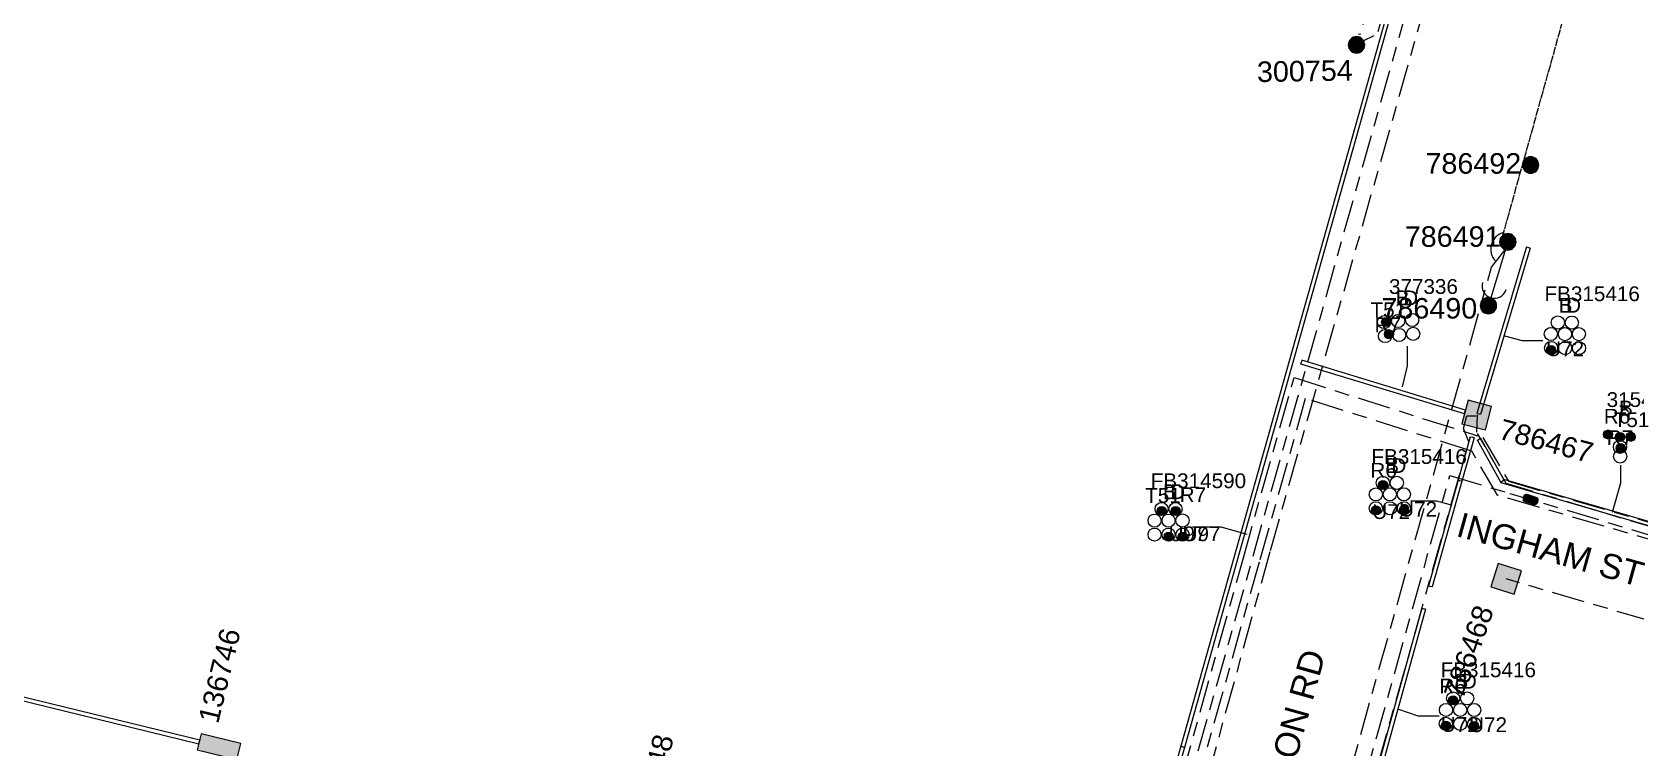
# Model space of a CAD drawing. Header units: metres. Extents: x 289087 to 291245, y 6227587 to 6229773.
# Drawn here: x 290576.8 to 290771.9, y 6228669.6 to 6228756.8 of the extents above; entities that cross this region are included whole.
import ezdxf
from ezdxf.enums import TextEntityAlignment as Align

# ---------------------------------------------------------------- set-up
doc = ezdxf.new("R2010")
doc.units = ezdxf.units.M
for name, pattern in [('Cable Exist OH', [1, 1, 0]), ('Cable Exist UG', [8.2, 4, -1.2, 1.8, -1.2]), ('Cable Remove', [2, 0, -2]), ('DASHED', [0.75, 0.5, -0.25])]:
    doc.linetypes.add(name, pattern=pattern)
for name, color, linetype in [('_User Ducts Config', 7, 'Continuous'), ('Duct_SP_EXT', 7, 'Continuous'), ('Equip_HV_EXT', 7, 'Continuous'), ('Mains_HV_EXT', 7, 'Continuous'), ('Mains_LV_SL_EXT', 7, 'Continuous'), ('Mains_SL_EXT', 7, 'Continuous'), ('OH_Details_SP_MISC', 7, 'Continuous'), ('Services_SP_NEW_UG', 7, 'Continuous'), ('SupportsOH_SP_MISC', 7, 'Continuous'), ('SupportsOH_SP_TR_HV_LV_SL_EXT', 7, 'Continuous'), ('SupportsUG_SP_LV_EXT', 7, 'Continuous'), ('SupportsUG_SP_LV_SL_EXT', 7, 'Continuous'), ('UG_Details_SP_MISC', 7, 'Continuous')]:
    doc.layers.add(name, color=color, linetype=linetype)
doc.layers.add('Cadastre Roads_SP_EXT', color=9, linetype='Continuous', lineweight=5)
doc.styles.add('COLUMN_LABEL', font='arial.ttf')
doc.styles.add('iecARIAL', font='arial.ttf', dxfattribs={"height": 2})
doc.styles.add('POLE_LABEL', font='arial.ttf')
doc.styles.get("Standard").update_dxf_attribs({"font": 'arial.ttf'})

# ---------------------------------------------------------------- blocks, each defined once
blk = doc.blocks.new('COLUMN_EXT')
blk.add_hatch(color=256).paths.add_polyline_path([(-1.49, 1.48), (-1.49, -1.49), (1.48, -1.49), (1.48, 1.48)])
blk.add_lwpolyline([(-1.49, -1.49), (1.48, -1.49), (1.48, 1.48), (-1.49, 1.48)], close=True)
for tag, height, style, flags, p in [('ASSET_NUM', 2.5, 'COLUMN_LABEL', 8, (2, 2)), ('STRUCTURE_PLANT_NUMBER', 0.2, 'POLE_LABEL', 9, (1.81, 0.03)), ('STREET_CODE', 0.2, 'COLUMN_LABEL', 9, (1.81, -0.2))]:
    blk.add_attdef(tag, text='', height=height, dxfattribs=dict(style=style, flags=flags)).set_placement(p, align=Align.MIDDLE_LEFT)
at = {"flags": 9}
for tag, p in [('COLUMN_TYPE', (1.81, -0.4)), ('OWNED_BY', (1.81, -0.6)), ('STATE', (1.81, -0.8)), ('USAGE', (1.81, -1)), ('STREETNAME', (1.81, -1.6)), ('SUBURB', (1.81, -1.8)), ('LEGEND', (1.81, -1.2)), ('LOCATION', (1.81, -1.4)), ('NOTES', (1.81, -2))]:
    blk.add_attdef(tag, text='', height=0.2, dxfattribs=at).set_placement(p, align=Align.MIDDLE_LEFT)
at = {"flags": 1}
blk.add_attdef('Z', (1.81, -2.35), '', height=0.2, dxfattribs=at)
blk = doc.blocks.new('DUCT_EXT')
blk.add_circle((0, 0.8), 0.8)
at = {"flags": 1}
blk.add_attdef('Z', (0, 0), '', height=0.2, dxfattribs=at)
at = {"flags": 9}
for tag, p in [('DUCT_CODE', (0, 0)), ('XSECT_TYPE', (0, -0.2)), ('STATE', (0, -0.6)), ('FB_REFERENCE', (0, -0.4)), ('NOTES', (0, -0.8))]:
    blk.add_attdef(tag, text='', height=0.2, dxfattribs=at).set_placement(p, align=Align.MIDDLE_LEFT)
blk = doc.blocks.new('POLE_EXT')
blk.add_hatch(color=256).paths.add_polyline_path([(-1, 0, 1), (1, 0, 1)])
blk.add_lwpolyline([(-1, 0, 1), (1, 0, 1)], format="xyb", close=True)
for tag, height, flags, p in [('pNumber', 2.5, 8, (-17.84, 2.07)), ('OWNED_BY', 0.2, 9, (1.35, -0.4)), ('SPECIAL_USE', 0.2, 9, (1.35, -0.8)), ('STATE', 0.2, 9, (1.35, -1)), ('cLV', 0.2, 9, (1.35, -1.4)), ('hDepth', 0.2, 9, (1.35, -1.6)), ('hDia', 0.2, 9, (1.35, -1.8)), ('cHV', 0.2, 9, (1.35, -2)), ('PARENT', 0.2, 9, (1.35, -0.6)), ('USAGE', 0.2, 9, (1.35, -1.2)), ('cLinedev', 0.2, 9, (1.35, -3.4)), ('pExisting', 0.2, 9, (1.35, -3.8)), ('LBRACKET', 0.2, 9, (1.35, -2.2)), ('LExisting', 0.2, 9, (1.35, -2.4)), ('LANTNUMBER', 0.2, 9, (1.35, -2.6)), ('LOther', 0.2, 9, (1.35, -2.8)), ('LRemove', 0.2, 9, (1.35, -3)), ('LEGEND', 0.2, 9, (1.35, -3.2)), ('LOCATION', 0.2, 9, (1.35, -3.6)), ('PFNUMBER', 0.2, 9, (1.35, -4)), ('pFooting', 0.2, 9, (1.35, -4.4)), ('pNew', 0.2, 9, (1.35, -4.6)), ('pRelocate', 0.2, 9, (1.35, -5)), ('pRemove', 0.2, 9, (1.35, -5.2)), ('pReplace', 0.2, 9, (1.35, -5.4)), ('pStay', 0.2, 9, (1.35, -5.6)), ('pType', 0.2, 9, (1.35, -5.8)), ('NEWPFNUMBER', 0.2, 9, (1.35, -4.2)), ('cspan', 0.2, 9, (1.35, -6)), ('STREETNAME', 0.2, 9, (1.35, -6.2)), ('SUBURB', 0.2, 9, (1.35, -6.4)), ('OPERATED_BY', 0.2, 9, (1.36, -7.01)), ('NOTES', 0.2, 9, (1.35, -6.6)), ('MAINTAINED_BY', 0.2, 9, (1.36, -6.81))]:
    blk.add_attdef(tag, text='', height=height, dxfattribs=dict(flags=flags)).set_placement(p, align=Align.MIDDLE_LEFT)
at = {"style": 'POLE_LABEL'}
for tag, height, flags, p in [('ASSET_NUM', 2.5, 8, (2, 2)), ('STRUCTURE_PLANT_NUMBER', 0.2, 9, (1.35, 0.03)), ('STREET_CODE', 0.2, 9, (1.35, -0.2))]:
    blk.add_attdef(tag, text='', height=height, dxfattribs=dict(at, flags=flags)).set_placement(p, align=Align.MIDDLE_LEFT)
at = {"flags": 1}
blk.add_attdef('Z', (1.35, -7.33), '', height=0.2, dxfattribs=at)
blk = doc.blocks.new('HV_STJ_EXT')
h = blk.add_hatch(color=256)
edge = h.paths.add_edge_path()
edge.add_ellipse((-0.59, 0.13), major_axis=(0.226, 0.226), ratio=1, start_angle=45, end_angle=135)
edge.add_line((-0.91, 0.13), (-0.91, -0.13))
edge.add_ellipse((-0.59, -0.13), major_axis=(0.226, 0.226), ratio=1, start_angle=135, end_angle=225)
edge.add_line((-0.59, -0.45), (0.59, -0.45))
edge.add_ellipse((0.59, -0.13), major_axis=(-0.226, 0.226), ratio=1, start_angle=135, end_angle=225)
edge.add_line((0.91, -0.13), (0.91, 0.13))
edge.add_ellipse((0.59, 0.13), major_axis=(-0.226, 0.226), ratio=1, start_angle=225, end_angle=315)
edge.add_line((0.59, 0.45), (-0.59, 0.45))
blk.add_lwpolyline([(-0.91, 0.13), (-0.91, -0.13, 0.414214), (-0.59, -0.45), (0.59, -0.45, 0.414214), (0.91, -0.13), (0.91, 0.13, 0.414214), (0.59, 0.45), (-0.59, 0.45, 0.414214)], format="xyb", close=True)
for tag, flags, p in [('ORIENTATION', 9, (1.5, 0)), ('Z', 1, (1.5, -0.8)), ('USAGE', 9, (1.5, -0.2)), ('LEGEND', 9, (1.5, -0.4)), ('NOTES', 9, (1.5, -0.6))]:
    blk.add_attdef(tag, text='', height=0.2, dxfattribs=dict(flags=flags)).set_placement(p, align=Align.MIDDLE_LEFT)
blk = doc.blocks.new('CABLE_LARGE_EXT')
h = blk.add_hatch(color=256)
edge = h.paths.add_edge_path()
edge.add_arc((0, 0.55), 0.55, 0, 360)
blk.add_circle((0, 0.55), 0.55)
at = {"flags": 1}
blk.add_attdef('Z', (0, 0), '', height=0.2, dxfattribs=at)
at = {"flags": 9}
for tag, p in [('COND_CODE', (0, 0)), ('STATE', (0, -0.4)), ('XSECT_SIZE', (0, -0.6)), ('FB_REFERENCE', (0, -0.2)), ('NOTES', (0, -0.8))]:
    blk.add_attdef(tag, text='', height=0.2, dxfattribs=at).set_placement(p, align=Align.MIDDLE_LEFT)
blk = doc.blocks.new('PILLAR_EXT')
blk.add_hatch(color=256).paths.add_polyline_path([(-2.475, 0.99), (-2.475, -0.99), (2.475, -0.99), (2.475, 0.99)])
blk.add_lwpolyline([(-2.475, -0.99), (2.475, -0.99), (2.475, 0.99), (-2.475, 0.99)], close=True)
at = {"style": 'iecARIAL', "flags": 8}
blk.add_attdef('ASSET_NUM', (1.5, 3.5), '', height=2.5, dxfattribs=at)
for tag, p, flags in [('OWNED_BY', (0, -0.2), 9), ('STATE', (0, -0.4), 9), ('SUPPORT_TYPE', (0, -0.6), 9), ('STREETNAME', (0, -1.8), 9), ('SUBURB', (0, -2), 1), ('USAGE', (0, -0.8), 9), ('LEGEND', (0, -1), 9), ('LOCATION', (0, -1.2), 9), ('NOTES', (0, -1.4), 9), ('PARENT', (0, -1.6), 9)]:
    blk.add_attdef(tag, p, '', height=0.2, dxfattribs=dict(flags=flags))
blk = doc.blocks.new('STAY_EXT')
at = {"linetype": 'Continuous', "ltscale": 0.3}
blk.add_line((0, 0), (-7.17, 0), dxfattribs=at)
blk.add_arc((-5.67, 0), 1.5, 90, 270)

msp = doc.modelspace()

# ---------------------------------------------------------------- linework, layer by layer
at = {"layer": '_User Ducts Config'}
for points in [[(290744.05, 6228718.54), (290744.05, 6228716.15), (290743.41, 6228713.6)], [(290760.52, 6228719.18), (290758.04, 6228719.18), (290755.8, 6228719.81)], [(290769.98, 6228704.06), (290769.98, 6228701.87), (290768.97, 6228698.3)], [(290744.5, 6228699.73), (290747.62, 6228699.72), (290749.23, 6228699.28)], [(290717.93, 6228696.55), (290721.36, 6228696.57), (290724.54, 6228695.67)], [(290747.92, 6228673.51), (290745.37, 6228673.52), (290743.04, 6228674.31)]]:
    msp.add_lwpolyline(points, dxfattribs=at)
at = {"layer": 'Duct_SP_EXT'}
for p, q in [((290744.28, 6228768.7), (290716.49, 6228669.84)), ((290744.74, 6228768.57), (290716.95, 6228669.71)), ((290758.54, 6228730.62), (290752.5, 6228710.36)), ((290759, 6228730.48), (290752.96, 6228710.22)), ((290758.54, 6228730.62), (290758.77, 6228730.55)), ((290759, 6228730.48), (290758.77, 6228730.55)), ((290731.1, 6228716.37), (290731.17, 6228716.59)), ((290750.99, 6228710.31), (290731.1, 6228716.37)), ((290731.24, 6228716.82), (290731.17, 6228716.59)), ((290751.13, 6228710.77), (290731.24, 6228716.82)), ((290750.99, 6228710.31), (290751.06, 6228710.54)), ((290751.13, 6228710.77), (290751.06, 6228710.54)), ((290752.5, 6228710.36), (290752.73, 6228710.29)), ((290752.96, 6228710.22), (290752.73, 6228710.29)), ((290751.71, 6228707.52), (290750.23, 6228702.24)), ((290752.17, 6228707.39), (290750.69, 6228702.11)), ((290751.71, 6228707.52), (290751.94, 6228707.45)), ((290752.17, 6228707.39), (290751.94, 6228707.45)), ((290752.59, 6228707.09), (290752.8, 6228707.21)), ((290755.47, 6228701.92), (290752.59, 6228707.09)), ((290753.01, 6228707.32), (290752.8, 6228707.21)), ((290755.79, 6228702.32), (290753.01, 6228707.32)), ((290750.23, 6228702.24), (290746.63, 6228689.37)), ((290750.69, 6228702.11), (290747.09, 6228689.24)), ((290750.23, 6228702.24), (290750.46, 6228702.17)), ((290750.69, 6228702.11), (290750.46, 6228702.17)), ((290755.47, 6228701.92), (290755.63, 6228702.12)), ((290773.54, 6228696.65), (290755.47, 6228701.92)), ((290755.79, 6228702.32), (290755.63, 6228702.12)), ((290773.67, 6228697.11), (290755.79, 6228702.32)), ((290746.63, 6228689.37), (290746.86, 6228689.31)), ((290747.09, 6228689.24), (290746.86, 6228689.31)), ((290745.81, 6228686.65), (290740.66, 6228668.06)), ((290746.27, 6228686.52), (290741.13, 6228667.93)), ((290745.81, 6228686.65), (290746.04, 6228686.59)), ((290746.27, 6228686.52), (290746.04, 6228686.59)), ((290716.49, 6228669.84), (290715.41, 6228666.01)), ((290716.95, 6228669.71), (290715.87, 6228665.88)), ((290716.49, 6228669.84), (290716.72, 6228669.78)), ((290716.95, 6228669.71), (290716.72, 6228669.78))]:
    msp.add_line(p, q, dxfattribs=at)
at = {"layer": 'Mains_HV_EXT', "linetype": 'Cable Exist UG'}
for points in [[(290865.4, 6229183.98), (290862.88, 6229174.89), (290862.88, 6229174.89), (290852.8, 6229138.99), (290835.62, 6229077.4), (290829.49, 6229055.08), (290829.49, 6229055.08), (290827.35, 6229047.43), (290827.35, 6229047.43), (290815.28, 6229004.2), (290815.28, 6229004.2), (290750.8, 6228776.39), (290727.34, 6228693.51), (290714.8, 6228648.11), (290714.8, 6228648.11), (290704.91, 6228611.94)], [(290809.75, 6229044.14), (290810.07, 6229042.29), (290812.13, 6229037.95), (290812.13, 6229037.95), (290819.16, 6229025.34), (290819.16, 6229025.34), (290789.07, 6228918.59), (290746.31, 6228767.82), (290746.31, 6228767.82), (290715.28, 6228657.51), (290715.28, 6228657.51), (290706.8, 6228626.4)], [(290634.69, 6228562.63), (290637.68, 6228561.5), (290637.25, 6228560), (290681.64, 6228547.58), (290703.04, 6228541.67), (290703.04, 6228541.67), (290713.69, 6228581.08), (290725.86, 6228624.62), (290727.34, 6228631.79), (290754.31, 6228728.16), (290756.07, 6228730.41)], [(290700.96, 6228527.49), (290727.85, 6228623.94), (290729.23, 6228631.28), (290749.22, 6228702.79), (290756.53, 6228700.63), (290756.53, 6228700.63), (290759.05, 6228699.87)]]:
    msp.add_lwpolyline(points, dxfattribs=at)
at = {"layer": 'Mains_HV_EXT', "linetype": 'Cable Exist OH'}
msp.add_lwpolyline([(290755.31, 6228730.71), (290767.2, 6228773.29), (290781.5, 6228824.38), (290782.85, 6228825.8)], dxfattribs=at)
at = {"layer": 'Mains_HV_EXT', "linetype": 'Continuous'}
msp.add_lwpolyline([(290755.78, 6228732.36, 0.589635), (290754.81, 6228728.9)], format="xyb", dxfattribs=at)
at = {"layer": 'Mains_HV_EXT', "linetype": 'Cable Exist UG'}
msp.add_lwpolyline([(290826.96, 6228714.92), (290826.7, 6228716.71), (290818.46, 6228718.87), (290818.46, 6228718.87, 0.055524), (290817.25, 6228715.31), (290817.25, 6228715.31), (290817.23, 6228715.23), (290817.13, 6228715), (290817.04, 6228714.65), (290817.04, 6228714.65), (290816.81, 6228713.91), (290810.73, 6228691.92), (290810.09, 6228689.61), (290803.42, 6228691.5), (290802.48, 6228691), (290802.48, 6228691, -0.240722), (290794.26, 6228689.49), (290794.26, 6228689.49), (290776.1, 6228694.8), (290775.21, 6228695.03), (290775.21, 6228695.03), (290759.05, 6228699.88)], format="xyb", dxfattribs=at)
at = {"layer": 'Mains_LV_SL_EXT', "linetype": 'Cable Exist UG'}
for points in [[(290738.25, 6228659.67), (290751.54, 6228706.91), (290750.89, 6228708.51), (290751.31, 6228710.06), (290752.43, 6228710.06)], [(290776.42, 6228695.75), (290775.05, 6228696.13), (290775.05, 6228696.13), (290756.09, 6228701.83), (290752.51, 6228708.08), (290752.61, 6228710.14)]]:
    msp.add_lwpolyline(points, dxfattribs=at)
msp.add_lwpolyline([(290793.53, 6228656.81), (290794.37, 6228659.63), (290794.37, 6228659.63), (290797.81, 6228671.83), (290797.81, 6228671.83, 0.439064), (290793.43, 6228679.38), (290793.43, 6228679.38), (290773.44, 6228685.14), (290756.09, 6228690.22)], format="xyb", dxfattribs=at)
at = {"layer": 'Mains_SL_EXT', "linetype": 'Cable Exist UG'}
for points in [[(290690.09, 6228604.88), (290691.43, 6228605.07), (290691.43, 6228605.07), (290698.91, 6228603.23), (290699.12, 6228603.99), (290698.97, 6228604.4), (290699.44, 6228606.22), (290699.8, 6228606.4), (290701.07, 6228610.9), (290701.07, 6228610.9), (290716.62, 6228666.09), (290724.11, 6228692.8), (290730.27, 6228714.71), (290753.24, 6228707.43), (290756.35, 6228702.11), (290756.35, 6228702.11), (290775.2, 6228696.6)], [(290832.1, 6228713.92), (290821.4, 6228711.14), (290811.17, 6228714.03), (290805.84, 6228695.01), (290805.45, 6228693.83), (290804.62, 6228692.39), (290803.03, 6228690.8), (290800.95, 6228689.54), (290798.79, 6228688.67), (290796.55, 6228688.58), (290793.75, 6228689.12), (290776.26, 6228694.2), (290775.86, 6228694.33), (290755.03, 6228700.41), (290751.9, 6228705.76), (290731.64, 6228712.18), (290726.03, 6228692.26), (290718.54, 6228665.55), (290702.41, 6228608.28), (290700.31, 6228600.83), (290691.6, 6228602.96), (290690.09, 6228604.88)]]:
    msp.add_lwpolyline(points, dxfattribs=at)
at = {"layer": 'OH_Details_SP_MISC', "color": 0, "linetype": 'Cable Remove', "lineweight": 50, "ltscale": 0.6, "flags": 128}
msp.add_lwpolyline([(290737.87, 6228755.21), (290747.81, 6228790.37), (290755.33, 6228817.91)], dxfattribs=at)
at = {"layer": 'Services_SP_NEW_UG', "linetype": 'DASHED', "ltscale": 3, "flags": 128}
msp.add_lwpolyline([(290738.68, 6228755.69), (290740.43, 6228756.55), (290746.63, 6228778.13)], dxfattribs=at)
at = {"layer": 'UG_Details_SP_MISC'}
for p, q in [((290552.31, 6228681.12), (290597.03, 6228670.16)), ((290552.42, 6228681.58), (290597.15, 6228670.62)), ((290597.03, 6228670.16), (290597.09, 6228670.39)), ((290597.15, 6228670.62), (290597.09, 6228670.39))]:
    msp.add_line(p, q, dxfattribs=at)

# ---------------------------------------------------------------- block references
at = {"layer": '_User Ducts Config'}
for name, p, rotation in [('DUCT_EXT', (290742.02, 6228721.53), 94.00960901430977), ('CABLE_LARGE_EXT', (290742.03, 6228721.52), 94.00960901430977), ('DUCT_EXT', (290743.74, 6228721.66), 94.00960901430977), ('DUCT_EXT', (290745.44, 6228721.78), 94.00960901430977), ('DUCT_EXT', (290742.14, 6228719.83), 94.00960901430977), ('DUCT_EXT', (290743.86, 6228719.96), 94.00960901430977), ('DUCT_EXT', (290745.56, 6228720.09), 94.00960901430977), ('CABLE_LARGE_EXT', (290771.79, 6228707.51), 90.22918190669292)]:
    msp.add_blockref(name, p, dxfattribs=dict(at, rotation=rotation))
for name, p in [('DUCT_EXT', (290762.36, 6228720.62)), ('DUCT_EXT', (290764.07, 6228720.61)), ('CABLE_LARGE_EXT', (290741.81, 6228719.45)), ('DUCT_EXT', (290761.52, 6228719.22)), ('DUCT_EXT', (290763.23, 6228719.21)), ('DUCT_EXT', (290764.93, 6228719.21)), ('DUCT_EXT', (290761.54, 6228717.52)), ('CABLE_LARGE_EXT', (290761.54, 6228717.52)), ('DUCT_EXT', (290763.24, 6228717.51)), ('DUCT_EXT', (290764.94, 6228717.51)), ('CABLE_LARGE_EXT', (290768.48, 6228707.24)), ('DUCT_EXT', (290769.92, 6228705.49)), ('CABLE_LARGE_EXT', (290769.92, 6228706.94)), ('CABLE_LARGE_EXT', (290770.02, 6228705.58)), ('DUCT_EXT', (290769.95, 6228704.32)), ('DUCT_EXT', (290741.08, 6228701.11)), ('DUCT_EXT', (290742.78, 6228701.11)), ('DUCT_EXT', (290740.22, 6228699.7)), ('CABLE_LARGE_EXT', (290741.08, 6228701.11)), ('DUCT_EXT', (290741.93, 6228699.71)), ('DUCT_EXT', (290743.63, 6228699.71)), ('DUCT_EXT', (290714.16, 6228697.92)), ('CABLE_LARGE_EXT', (290714.18, 6228697.94)), ('DUCT_EXT', (290715.86, 6228697.92)), ('CABLE_LARGE_EXT', (290715.86, 6228697.92)), ('DUCT_EXT', (290740.23, 6228698.01)), ('CABLE_LARGE_EXT', (290740.23, 6228698.01)), ('DUCT_EXT', (290741.94, 6228698.01)), ('DUCT_EXT', (290743.64, 6228698.01)), ('CABLE_LARGE_EXT', (290743.64, 6228698.01)), ('DUCT_EXT', (290713.31, 6228696.51)), ('DUCT_EXT', (290715.01, 6228696.51)), ('DUCT_EXT', (290716.71, 6228696.52)), ('DUCT_EXT', (290713.31, 6228694.81)), ('DUCT_EXT', (290715.01, 6228694.81)), ('CABLE_LARGE_EXT', (290715.01, 6228694.81)), ('DUCT_EXT', (290716.71, 6228694.81)), ('CABLE_LARGE_EXT', (290716.71, 6228694.81)), ('DUCT_EXT', (290749.63, 6228674.87)), ('CABLE_LARGE_EXT', (290749.63, 6228674.87)), ('DUCT_EXT', (290751.33, 6228674.87)), ('DUCT_EXT', (290748.74, 6228671.79)), ('DUCT_EXT', (290748.76, 6228673.47)), ('DUCT_EXT', (290750.47, 6228671.77)), ('DUCT_EXT', (290750.48, 6228673.47)), ('DUCT_EXT', (290752.18, 6228671.77)), ('DUCT_EXT', (290752.19, 6228673.46)), ('CABLE_LARGE_EXT', (290748.74, 6228671.79)), ('CABLE_LARGE_EXT', (290752.18, 6228671.77))]:
    msp.add_blockref(name, p, dxfattribs=at)
at = {"layer": 'Equip_HV_EXT', "rotation": 163.1044538924582}
msp.add_blockref('HV_STJ_EXT', (290759.05, 6228699.88), dxfattribs=at)
at = {"layer": 'SupportsOH_SP_MISC', "rotation": 72.96681853748139}
msp.add_blockref('STAY_EXT', (290756.3, 6228731.29), dxfattribs=at)
at = {"layer": 'SupportsOH_SP_TR_HV_LV_SL_EXT'}
ref = msp.add_blockref('POLE_EXT', (290737.87, 6228755.21), dxfattribs=at)
ref.add_attrib('ASSET_NUM', '300754', dxfattribs={"layer": '0', "height": 2.5, "rotation": 1, "style": 'POLE_LABEL'}).set_placement((290737.41, 6228752.13), align=Align.MIDDLE_RIGHT)
ref = msp.add_blockref('POLE_EXT', (290759.05, 6228740.59), dxfattribs=at)
ref.add_attrib('ASSET_NUM', '786492', dxfattribs={"layer": '0', "height": 2.5, "style": 'POLE_LABEL'}).set_placement((290746.26, 6228740.78), align=Align.MIDDLE_LEFT)
ref = msp.add_blockref('POLE_EXT', (290756.28, 6228731.24), dxfattribs=dict(at, rotation=0.03511411143809084))
ref.add_attrib('ASSET_NUM', '786491', dxfattribs={"layer": '0', "height": 2.5, "rotation": 0.0329, "style": 'POLE_LABEL'}).set_placement((290743.74, 6228731.88), align=Align.MIDDLE_LEFT)
ref = msp.add_blockref('POLE_EXT', (290753.92, 6228723.48), dxfattribs=at)
ref.add_attrib('ASSET_NUM', '786490', dxfattribs={"layer": '0', "height": 2.5, "style": 'POLE_LABEL'}).set_placement((290740.91, 6228724.4), align=Align.TOP_LEFT)
at = {"layer": 'SupportsUG_SP_LV_EXT'}
ref = msp.add_blockref('PILLAR_EXT', (290599.49, 6228669.8), dxfattribs=dict(at, rotation=346.2326322657898))
ref.add_attrib('ASSET_NUM', '136746', dxfattribs={"layer": '0', "height": 2.5, "rotation": 76.2326}).set_placement((290598.16, 6228672.79), align=Align.MIDDLE_LEFT)
ref = msp.add_blockref('PILLAR_EXT', (290652.19, 6228656.89), dxfattribs=dict(at, rotation=346.2326322657898))
ref.add_attrib('ASSET_NUM', '136748', dxfattribs={"layer": '0', "height": 2.5, "rotation": 76.2326}).set_placement((290650.85, 6228659.88), align=Align.MIDDLE_LEFT)
at = {"layer": 'SupportsUG_SP_LV_SL_EXT'}
ref = msp.add_blockref('COLUMN_EXT', (290752.5, 6228710.16), dxfattribs=dict(at, rotation=345.1978124038429))
ref.add_attrib('ASSET_NUM', '786467', dxfattribs={"layer": '0', "height": 2.5, "rotation": 344.9263, "style": 'COLUMN_LABEL'}).set_placement((290755.65, 6228709.73), align=Align.TOP_LEFT)
ref = msp.add_blockref('COLUMN_EXT', (290756.09, 6228690.22), dxfattribs=dict(at, rotation=342.9543987111846))
ref.add_attrib('ASSET_NUM', '786468', dxfattribs={"layer": '0', "height": 2.5, "rotation": 70.8748, "style": 'COLUMN_LABEL'}).set_placement((290752.25, 6228687.25), align=Align.TOP_RIGHT)

# ---------------------------------------------------------------- texts
at = {"layer": '_User Ducts Config'}
for s, p in [('377336', (290741.82, 6228724.9)), ('FB315416', (290760.74, 6228724.02)), ('B', (290742.65, 6228723.52)), ('D', (290743.55, 6228723.52)), ('B', (290762.48, 6228722.62)), ('D', (290763.37, 6228722.62)), ('T51', (290739.58, 6228722.06)), ('R7', (290740.06, 6228720.23)), ('U72', (290760.94, 6228717.32)), ('315415', (290768.3, 6228711.14)), ('R6', (290767.96, 6228709.11)), ('T51', (290769.17, 6228708.69)), ('B', (290769.81, 6228710.11)), ('R7', (290768.32, 6228706.5)), ('FB315416', (290739.69, 6228704.21)), ('B', (290741.36, 6228703.11)), ('D', (290742.12, 6228703.11)), ('FB314590', (290712.84, 6228701.26)), ('R6', (290739.56, 6228702.54)), ('T51', (290712.16, 6228699.47)), ('B', (290714.31, 6228699.92)), ('D', (290715.2, 6228699.92)), ('R7', (290716.36, 6228699.56)), ('U72', (290739.79, 6228697.51)), ('U72', (290743.06, 6228697.81)), ('U97', (290715.01, 6228694.81)), ('U97', (290716.71, 6228694.81)), ('FB315416', (290748.1, 6228678.25)), ('R6', (290747.96, 6228676.27)), ('B', (290749.79, 6228676.86)), ('D', (290750.69, 6228676.86)), ('U72', (290748.13, 6228671.6)), ('U72', (290751.57, 6228671.57))]:
    msp.add_text(s, height=1.8, dxfattribs=at).set_placement(p)
at = {"layer": 'Cadastre Roads_SP_EXT', "color": 0}
msp.add_text('INGHAM ST', height=3, rotation=344.4568, dxfattribs=at).set_placement((290749.85, 6228695.47))
at = {"layer": 'Cadastre Roads_SP_EXT', "color": 7}
msp.add_text('RICHARDSON RD', height=3, rotation=74.4237, dxfattribs=at).set_placement((290724.64, 6228646.99))

doc.saveas('drawing.dxf')
